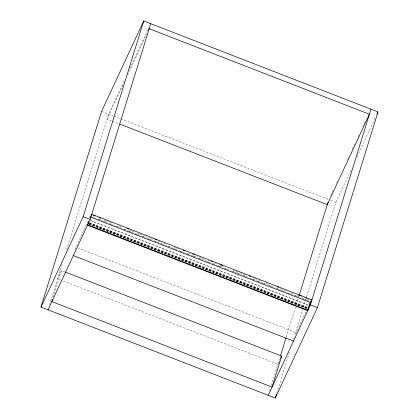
<?xml version="1.0" encoding="UTF-8"?>
<svg xmlns="http://www.w3.org/2000/svg" width="419" height="419" viewBox="0 0 419 419"><rect width="100%" height="100%" fill="white"/><g stroke="black" fill="none" stroke-linecap="round" stroke-linejoin="round"><path stroke-width="0.31" stroke-dasharray="2.1 1.57" d="M49.573 304.849L62.745 262.294M66.616 249.792L108.615 114.104L124.595 79.825M53.208 297.249L61.473 270.564L65.134 271.983M75.174 249.567L75.918 247.173L87.911 221.436M89.724 217.953L90.09 216.759L89.546 217.927M269.585 390.974L270.176 389.068M271.313 385.391L280.238 356.553M286.24 337.169L295.531 307.158M296.306 304.655L299.014 295.903M276.818 393.048L289.786 351.153M293.656 338.646L303.141 308.012M303.335 307.384L305.849 299.255M306.624 296.757L335.849 202.34L351.551 168.653M295.751 333.875L306.21 311.034M129.827 68.596L148.834 27.816M123.034 84.858L107.06 119.137L111.941 121.033M127.716 74.812L146.723 34.028M61.473 270.564L57.639 278.782L60.692 279.965M330.748 195.474L332.126 192.52M332.403 191.928L333.231 190.153M336.536 183.061L337.913 180.107M347.555 159.419L348.933 156.465M352.238 149.374L353.615 146.42M353.887 145.828L354.715 144.052M358.02 136.961L359.397 134.007M362.702 126.915L364.08 123.961M364.357 123.369L365.179 121.594M357.061 156.832L375.513 117.231M279.216 361.351L277.844 364.289L61.3 280.201M101.587 111.375L113.497 116M114.104 116.236L120.206 118.603M120.819 118.844L328.821 199.612M330.581 200.292L335.849 202.34M112.549 121.269L118.65 123.636M104.226 220.075L106.059 220.787M106.667 221.023L112.769 223.395M118.87 225.762L120.698 226.47M129.848 230.026L131.676 230.733M132.289 230.974L135.337 232.157M137.778 233.105L139.606 233.812M140.218 234.053L142.046 234.76M144.487 235.708L146.32 236.421M148.755 237.369L150.589 238.076M151.196 238.317L154.25 239.5M157.905 240.92L160.959 242.103M163.4 243.051L165.227 243.764M174.377 247.315L176.205 248.027M176.818 248.263L179.866 249.446M189.016 252.997L190.849 253.71M195.725 255.606L201.827 257.973M202.435 258.209L205.488 259.392M207.929 260.34L209.757 261.053M214.638 262.949L216.466 263.656M218.907 264.604L220.734 265.316M221.347 265.552L224.395 266.735M233.545 270.292L235.378 270.999M235.986 271.24L239.647 272.659M240.255 272.895L246.356 275.262M252.458 277.635L254.286 278.342M254.893 278.577L256.727 279.29M259.167 280.238L260.995 280.95M265.876 282.841L268.925 284.03M280.515 288.529L284.176 289.948M284.784 290.184L287.837 291.367M291.493 292.792L294.547 293.976M296.987 294.924L298.815 295.636M307.357 298.951L309.793 299.899M92.625 216.99L93.846 217.461M94.458 217.697L97.507 218.88M98.119 219.121L108.484 223.144M109.097 223.385L119.467 227.407M120.075 227.648L123.128 228.832M123.736 229.067L127.397 230.487M128.005 230.728L142.036 236.175M142.649 236.41L153.014 240.438M153.626 240.674L163.997 244.701M164.604 244.937L167.658 246.121M168.265 246.356L178.635 250.384M179.243 250.62L186.565 253.464M187.178 253.699L197.543 257.727M198.156 257.963L212.187 263.41M212.794 263.651L223.165 267.673M223.772 267.914L231.094 270.753M231.702 270.988L242.072 275.016M242.685 275.257L256.716 280.704M257.324 280.94L267.694 284.967M268.301 285.203L275.623 288.047M276.231 288.282L286.601 292.31M287.214 292.546L301.245 297.993M301.853 298.228L309.175 301.072M98.067 219.268L99.895 219.975M103.556 221.4L105.384 222.107M110.265 224.003L112.093 224.715M116.974 226.611L118.802 227.318M123.684 229.214L125.517 229.926M129.172 231.346L131.006 232.058M135.882 233.949L138.935 235.138M142.596 236.557L144.424 237.269M148.085 238.689L149.913 239.401M154.794 241.292L156.622 242.004M161.504 243.9L163.331 244.607M168.213 246.503L170.046 247.215M173.702 248.635L175.535 249.347M180.411 251.243L183.464 252.427M187.125 253.846L188.953 254.558M192.614 255.978L194.442 256.69M199.324 258.586L201.151 259.293M207.253 261.666L209.081 262.373M212.742 263.797L214.575 264.504M218.231 265.929L220.064 266.636M224.94 268.532L226.773 269.244M232.875 271.612L234.703 272.324M237.144 273.267L240.192 274.455M243.853 275.875L245.681 276.587M251.782 278.954L253.61 279.662M257.271 281.086L259.104 281.793M262.76 283.218L264.593 283.925M269.469 285.821L271.303 286.533M277.399 288.901L279.232 289.613M281.673 290.561L284.721 291.744M288.382 293.164L290.21 293.876M295.091 295.772L298.139 296.956M303.021 298.852L304.849 299.559M307.289 300.507L309.122 301.219M90.321 220.3L308.735 305.1M90.844 220.818L308.609 305.372M89.624 222.683L308.002 307.478M89.54 222.96L307.305 307.52M89.326 223.222L307.703 308.017M89.849 223.741L307.619 308.3M89.074 223.772L307.53 308.578M88.985 224.055L306.834 308.62M88.901 224.333L306.666 308.887M77.745 247.886L296.123 332.676"/><path stroke-width="0.63" d="M311.925 299.742L309.306 305.331M41.004 307.085L101.587 111.375L143.733 20.95L377.996 111.915L317.413 307.625L275.267 398.05L41.004 307.085L83.151 216.66L143.733 20.95M52.443 299.732L51.867 301.596L272.072 387.098L281.678 356.066L65.741 272.219M88.728 221.305L87.623 224.872L307.829 310.374L309.5 305.069L311.726 300.418M48.033 309.814L90.179 219.388L150.761 23.679M280.431 355.93L286.046 337.798M299.208 295.275L328.051 202.11M275.267 398.05L276.43 394.3M307.797 309.641L308.054 309.096M308.227 308.536L308.316 308.258M307.886 310.05L310.112 302.858M268.239 395.321L310.385 304.896L370.967 109.186M311.563 300.769L311.469 301.072M311.532 300.926L310.961 301.916L311.647 300.402M91.143 215.848L91.719 214.24L311.856 299.852M148.651 29.896L149.201 28.712L369.406 114.214L327.265 204.645L119.871 124.113M376.891 114.277L377.996 111.915M280.583 358.413L281.678 356.066M309.217 305.613L309.348 305.336M308.143 308.813L308.609 307.714M91.07 216.01L90.719 216.613M93.39 215.345L95.223 216.057M98.884 217.477L100.712 218.189M126.941 228.371L128.774 229.083M154.999 239.27L156.832 239.977M183.061 250.164L184.894 250.876M192.824 253.945L194.652 254.652M211.118 261.058L212.952 261.77M220.881 264.839L222.714 265.552M248.944 275.733L250.772 276.446M277.001 286.633L278.834 287.34M299.569 295.4L301.397 296.113M305.063 297.527L306.891 298.234M90.457 217.1L310.662 302.602M83.151 216.66L90.179 219.388M310.385 304.896L317.413 307.625M87.498 225.144L307.703 310.647M73.32 255.559L293.525 341.066"/></g></svg>
